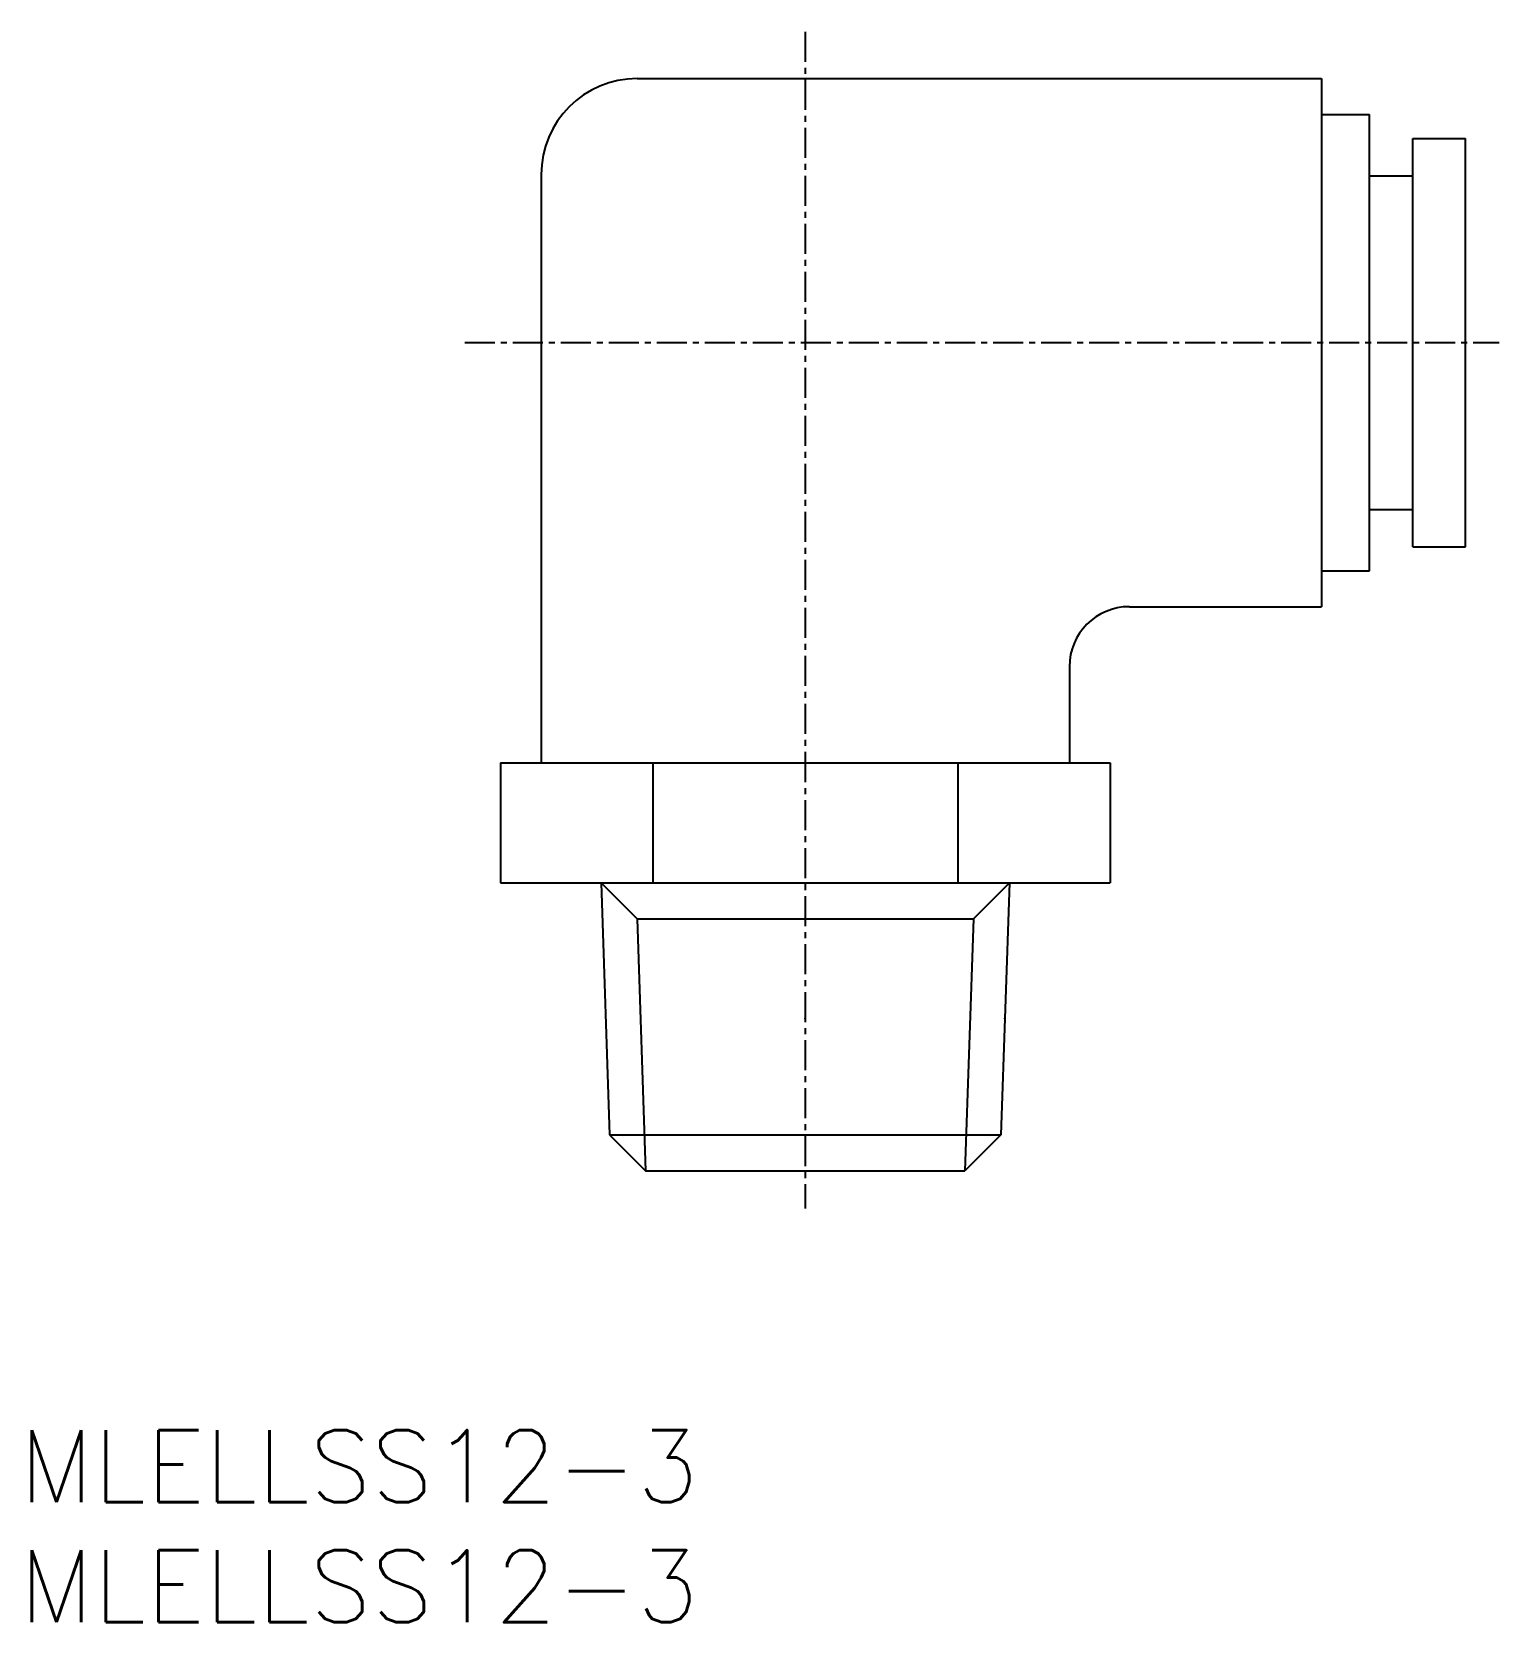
# Model space of a CAD drawing. Extents: x 0.5 to 61.6, y 0 to 66.2.
import ezdxf

# ---------------------------------------------------------------- set-up
doc = ezdxf.new("R2010")
doc.units = 0
doc.linetypes.add('CENTER', pattern=[2, 1.25, -0.25, 0.25, -0.25])
doc.layers.get('0').update_dxf_attribs({"linetype": 'CONTINUOUS'})
doc.layers.add('CENTER', color=1, linetype='CENTER')
doc.styles.get("Standard").update_dxf_attribs({"font": 'txt.shx'})

# ---------------------------------------------------------------- blocks, each defined once
blk = doc.blocks.new('*U5')
at = {"color": 7, "linetype": 'CONTINUOUS'}
blk.add_text('MLELLSS12-3', height=3, dxfattribs=at).set_placement((0, 0))
blk = doc.blocks.new('*U6')
at = {"color": 7, "linetype": 'CONTINUOUS'}
blk.add_text('MLELLSS12-3', height=3, dxfattribs=at).set_placement((0, 5))

msp = doc.modelspace()

# ---------------------------------------------------------------- linework, layer by layer
at = {"color": 7, "linetype": 'CONTINUOUS'}
for p, q in [((25.732, 64.301), (54.232, 64.301)), ((54.232, 64.301), (54.232, 42.301)), ((54.232, 62.801), (56.232, 62.801)), ((56.232, 43.801), (56.232, 62.801)), ((58.032, 61.801), (60.232, 61.801)), ((58.032, 44.801), (58.032, 61.801)), ((60.232, 44.801), (60.232, 61.801)), ((21.732, 60.301), (21.732, 35.801)), ((56.232, 60.251), (58.032, 60.251)), ((56.232, 46.351), (58.032, 46.351)), ((58.032, 44.801), (60.232, 44.801)), ((54.232, 43.801), (56.232, 43.801)), ((46.232, 42.301), (54.232, 42.301)), ((43.732, 39.801), (43.732, 35.801)), ((20.03, 35.801), (20.03, 30.801)), ((20.03, 35.801), (45.434, 35.801)), ((26.381, 35.801), (26.381, 30.801)), ((39.083, 35.801), (39.083, 30.801)), ((45.434, 35.801), (45.434, 30.801)), ((20.03, 30.801), (45.434, 30.801)), ((24.232, 30.801), (25.732, 29.301)), ((24.232, 30.801), (24.582, 20.301)), ((41.232, 30.801), (39.732, 29.301)), ((41.232, 30.801), (40.882, 20.301)), ((25.732, 29.301), (39.732, 29.301)), ((25.732, 29.301), (26.082, 18.801)), ((39.732, 29.301), (39.382, 18.801)), ((24.582, 20.301), (26.082, 18.801)), ((24.582, 20.301), (40.882, 20.301)), ((40.882, 20.301), (39.382, 18.801)), ((26.082, 18.801), (39.382, 18.801))]:
    msp.add_line(p, q, dxfattribs=at)
for centre, radius in [((25.732, 60.301), 4), ((46.232, 39.801), 2.5)]:
    msp.add_arc(centre, radius, 90, 180, dxfattribs=at)
at = {"color": 160, "linetype": 'CONTINUOUS'}
for p in [(32.732, 25.151), (32.732, 25.151), (41.044, 25.151)]:
    msp.add_point(p, dxfattribs=at)
at = {"layer": 'CENTER', "color": 1, "linetype": 'CENTER'}
for p, q in [((32.732, 66.248), (32.732, 17.239)), ((18.551, 53.301), (61.634, 53.301))]:
    msp.add_line(p, q, dxfattribs=at)

# ---------------------------------------------------------------- block references
at = {"color": 7, "linetype": 'CONTINUOUS'}
for name in ['*U6', '*U5']:
    msp.add_blockref(name, (0, 0), dxfattribs=at)

doc.saveas('drawing.dxf')
